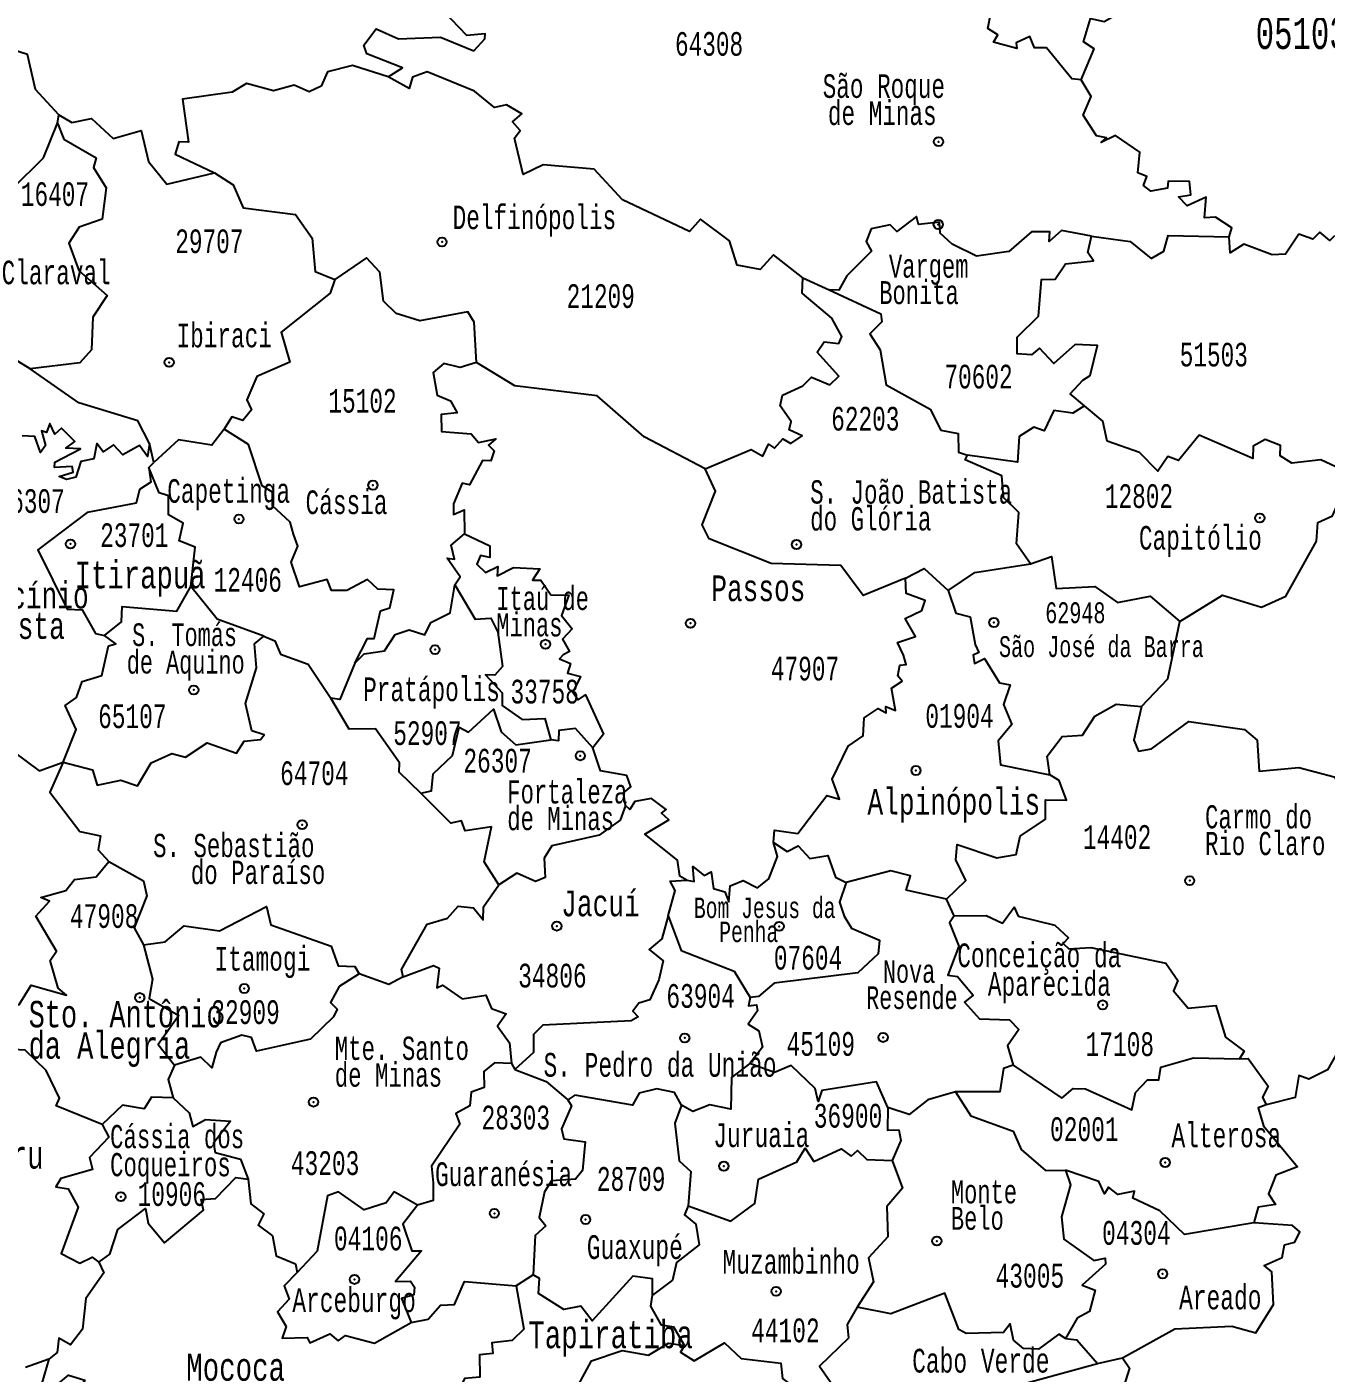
# Model space of a CAD drawing. Header units: millimetres. Extents: x 9851 to 10267, y 23387 to 23778.
# Drawn here: x 10118.13 to 10130.9, y 23510.23 to 23523.47 of the extents above; entities that cross this region are included whole.
import ezdxf
from ezdxf.enums import TextEntityAlignment as Align

# ---------------------------------------------------------------- set-up
doc = ezdxf.new("R2010")
doc.units = ezdxf.units.MM
doc.layers.add('3', color=7, linetype='Continuous')
doc.styles.add('MONOTXT', font='MONOTXT', dxfattribs={"height": 0.2})

# ---------------------------------------------------------------- blocks, each defined once
blk = doc.blocks.new('SEDE')
at = {"layer": '3', "color": 7, "linetype": 'Continuous'}
blk.add_circle((0, 0), 0.00451, dxfattribs=at)

msp = doc.modelspace()

# ---------------------------------------------------------------- linework, layer by layer
at = {"color": 7, "linetype": 'Continuous'}
for p, q in [((10118.431, 23522.522), (10118.446, 23522.605)), ((10125.761, 23521.003), (10126.017, 23520.884)), ((10119.38, 23519.186), (10119.337, 23519.372)), ((10119.33, 23519.137), (10119.38, 23519.186)), ((10127.247, 23514.728), (10127.171, 23514.893)), ((10122.896, 23513.275), (10122.927, 23513.217)), ((10123.109, 23511.196), (10122.943, 23511.089)), ((10118.348, 23510.367), (10118.118, 23510.286)), ((10128.655, 23510.325), (10128.903, 23510.381))]:
    msp.add_line(p, q, dxfattribs=at)
for points in [[(10128.496, 23522.948), (10128.625, 23523.253), (10128.519, 23523.322), (10128.589, 23523.554), (10128.722, 23523.524), (10128.895, 23523.621), (10129.12, 23523.637), (10129.294, 23523.922), (10129.622, 23524.162), (10129.527, 23524.402), (10129.442, 23524.395), (10129.464, 23524.484), (10129.337, 23524.472), (10129.288, 23524.549), (10129.263, 23524.681), (10129.33, 23524.664), (10129.355, 23524.726), (10129.187, 23524.8), (10129.483, 23524.953), (10129.581, 23525.186)], [(10121.682, 23522.979), (10121.823, 23523.068), (10121.474, 23523.204), (10121.445, 23523.289), (10121.565, 23523.451), (10121.785, 23523.354), (10122.198, 23523.37), (10122.525, 23523.234), (10122.635, 23523.354), (10122.637, 23523.403), (10122.457, 23523.384), (10122.229, 23523.62), (10122.264, 23523.792), (10122.413, 23523.887), (10122.458, 23524.082), (10122.532, 23524.113), (10122.447, 23524.297)], [(10118.446, 23522.605), (10118.215, 23522.853), (10118.138, 23523.198), (10117.866, 23523.283), (10117.66, 23523.552), (10117.443, 23523.654)], [(10128.496, 23522.948), (10128.404, 23522.961), (10128.156, 23523.264), (10128.038, 23523.263), (10127.99, 23523.376), (10127.857, 23523.314), (10127.863, 23523.259), (10127.635, 23523.321), (10127.678, 23523.391), (10127.579, 23523.455), (10127.607, 23523.606)], [(10121.682, 23522.979), (10121.334, 23523.092), (10121.086, 23523.027), (10121.024, 23522.888), (10120.905, 23522.832), (10120.758, 23522.897), (10120.557, 23522.841), (10120.291, 23522.912), (10120.15, 23522.828), (10119.662, 23522.758), (10119.72, 23522.335), (10119.626, 23522.34), (10119.588, 23522.218), (10119.975, 23522.034)], [(10125.761, 23521.003), (10125.47, 23521.229), (10125.339, 23521.085), (10125.114, 23521.128), (10125.039, 23521.367), (10124.755, 23521.58), (10124.646, 23521.458), (10123.986, 23521.77), (10123.708, 23522.07), (10123.207, 23522.112), (10123.01, 23522.019), (10122.925, 23522.375), (10122.981, 23522.451), (10122.907, 23522.536), (10122.997, 23522.615), (10122.847, 23522.705), (10122.73, 23522.678), (10122.531, 23522.838), (10122.067, 23523.028), (10121.922, 23522.975), (10121.888, 23522.864), (10121.682, 23522.979)], [(10129.951, 23521.406), (10129.976, 23521.495), (10129.816, 23521.599), (10129.707, 23521.591), (10129.725, 23521.797), (10129.537, 23521.711), (10129.453, 23521.799), (10129.575, 23521.819), (10129.561, 23521.951), (10129.351, 23521.954), (10129.345, 23521.883), (10129.18, 23521.855), (10129.108, 23521.91), (10129.142, 23521.999), (10129.052, 23522.036), (10129.074, 23522.238), (10128.835, 23522.401), (10128.694, 23522.332), (10128.746, 23522.379), (10128.648, 23522.398), (10128.516, 23522.601), (10128.594, 23522.785), (10128.496, 23522.948)], [(10118.446, 23522.605), (10118.572, 23522.53), (10118.768, 23522.568), (10118.978, 23522.374), (10119.256, 23522.451), (10119.328, 23522.148), (10119.508, 23521.924), (10119.975, 23522.034)], [(10117.989, 23521.881), (10118.294, 23522.182), (10118.431, 23522.522)], [(10118.431, 23522.522), (10118.496, 23522.366), (10118.813, 23522.184), (10118.787, 23522.088), (10118.912, 23521.886), (10118.872, 23521.58), (10118.646, 23521.501), (10118.544, 23521.343), (10118.643, 23521.076), (10118.922, 23520.828), (10118.78, 23520.616), (10118.767, 23520.295), (10118.652, 23520.167), (10118.162, 23520.108)], [(10119.975, 23522.034), (10120.158, 23521.917), (10120.257, 23521.692), (10120.771, 23521.625), (10120.936, 23521.391), (10120.964, 23521.065), (10121.16, 23520.987)], [(10128.597, 23521.412), (10128.304, 23521.469), (10128.182, 23521.359), (10128.189, 23521.454), (10128.007, 23521.454), (10127.784, 23521.261), (10127.468, 23521.215), (10127.228, 23521.333), (10127.111, 23521.443), (10127.103, 23521.55), (10126.898, 23521.527), (10126.877, 23521.606), (10126.684, 23521.458), (10126.618, 23521.524), (10126.43, 23521.484), (10126.383, 23521.359), (10126.435, 23521.265), (10126.191, 23521.022), (10126.115, 23520.88), (10126.017, 23520.884)], [(10128.529, 23519.742), (10128.388, 23519.86), (10128.512, 23519.996), (10128.584, 23520.042), (10128.658, 23520.337), (10128.438, 23520.347), (10128.228, 23520.159), (10128.087, 23520.311), (10128.008, 23520.245), (10127.867, 23520.256), (10127.867, 23520.419), (10128.076, 23520.624), (10128.106, 23520.987), (10128.242, 23520.99), (10128.341, 23521.141), (10128.618, 23521.168), (10128.563, 23521.25), (10128.597, 23521.412)], [(10128.597, 23521.412), (10128.978, 23521.361), (10129.184, 23521.193), (10129.309, 23521.263), (10129.35, 23521.418), (10129.951, 23521.406)], [(10130.988, 23521.414), (10130.941, 23521.37), (10130.844, 23521.453), (10130.772, 23521.383), (10130.636, 23521.432), (10130.505, 23521.236), (10130.375, 23521.227), (10130.094, 23521.334), (10129.962, 23521.247), (10129.951, 23521.406)], [(10122.552, 23520.17), (10122.53, 23520.565), (10122.467, 23520.668), (10121.993, 23520.58), (10121.763, 23520.651), (10121.636, 23520.772), (10121.6, 23521.059), (10121.47, 23521.2), (10121.16, 23520.987)], [(10124.801, 23519.125), (10125.252, 23519.313), (10125.367, 23519.248), (10125.422, 23519.365), (10125.481, 23519.328), (10125.563, 23519.419), (10125.643, 23519.372), (10125.752, 23519.45), (10125.625, 23519.506), (10125.645, 23519.591), (10125.538, 23519.744), (10125.559, 23519.847), (10125.761, 23519.941), (10125.845, 23520.026), (10126.025, 23519.95), (10126.114, 23520.034), (10125.9, 23520.271), (10125.969, 23520.373), (10126.112, 23520.358), (10126.143, 23520.425), (10126.045, 23520.607), (10125.754, 23520.852), (10125.761, 23521.003)], [(10121.16, 23520.987), (10121.112, 23520.85), (10120.63, 23520.467), (10120.716, 23520.172), (10120.391, 23520.031), (10120.292, 23519.803), (10120.339, 23519.705), (10120.253, 23519.599), (10120.147, 23519.634), (10120.072, 23519.515)], [(10126.017, 23520.884), (10126.527, 23520.647), (10126.538, 23520.571), (10126.418, 23520.451), (10126.519, 23520.294), (10126.58, 23519.949), (10127.013, 23519.711), (10127.117, 23519.503), (10127.286, 23519.473), (10127.29, 23519.287), (10127.379, 23519.257)], [(10118.162, 23520.108), (10117.835, 23520.307), (10117.892, 23520.372), (10117.795, 23520.524), (10117.869, 23520.581), (10117.822, 23520.617)], [(10119.337, 23519.372), (10119.221, 23519.596), (10118.642, 23519.774), (10118.162, 23520.108)], [(10122.552, 23520.17), (10122.391, 23520.12), (10122.229, 23520.159), (10122.125, 23520.072), (10122.166, 23519.85), (10122.297, 23519.794), (10122.362, 23519.674), (10122.205, 23519.659), (10122.206, 23519.49), (10122.499, 23519.468), (10122.57, 23519.384), (10122.74, 23519.418), (10122.671, 23519.357), (10122.726, 23519.302), (10122.693, 23519.204), (10122.61, 23519.207), (10122.484, 23518.967), (10122.412, 23518.983), (10122.327, 23518.779), (10122.324, 23518.674), (10122.43, 23518.721), (10122.432, 23518.484)], [(10124.801, 23519.125), (10124.2, 23519.439), (10123.739, 23519.843), (10122.929, 23519.94), (10122.552, 23520.17)], [(10128.529, 23519.742), (10128.414, 23519.671), (10128.228, 23519.697), (10128.131, 23519.499), (10128.032, 23519.533), (10127.888, 23519.441), (10127.869, 23519.19), (10127.379, 23519.257)], [(10131.074, 23518.903), (10131.105, 23519.03), (10131, 23519.142), (10130.852, 23519.211), (10130.567, 23519.18), (10130.453, 23519.253), (10130.456, 23519.355), (10130.304, 23519.413), (10130.188, 23519.346), (10130.184, 23519.224), (10129.657, 23519.456), (10129.452, 23519.206), (10129.349, 23519.244), (10129.249, 23519.101), (10129.07, 23519.286), (10128.753, 23519.396), (10128.708, 23519.594), (10128.529, 23519.742)], [(10119.337, 23519.372), (10119.316, 23519.244), (10119.238, 23519.354), (10119.075, 23519.262), (10118.983, 23519.36), (10118.882, 23519.29), (10118.819, 23519.374), (10118.791, 23519.221), (10118.663, 23519.197), (10118.613, 23519.042), (10118.52, 23519.02), (10118.45, 23519.049), (10118.587, 23519.09), (10118.575, 23519.146), (10118.402, 23519.138), (10118.405, 23519.19), (10118.657, 23519.321), (10118.515, 23519.327), (10118.603, 23519.392), (10118.472, 23519.525), (10118.405, 23519.464), (10118.358, 23519.571), (10118.323, 23519.48), (10118.276, 23519.498), (10118.313, 23519.352), (10118.264, 23519.284), (10118.208, 23519.441), (10118.084, 23519.447)], [(10120.072, 23519.515), (10119.951, 23519.357), (10119.622, 23519.409), (10119.38, 23519.186)], [(10121.355, 23517.212), (10121.481, 23517.456), (10121.547, 23517.454), (10121.607, 23517.727), (10121.698, 23517.758), (10121.739, 23517.933), (10121.583, 23517.942), (10121.479, 23518.034), (10121.276, 23517.926), (10121.125, 23517.926), (10121.083, 23518.035), (10120.811, 23517.964), (10120.73, 23518.206), (10120.794, 23518.364), (10120.753, 23518.481), (10120.72, 23518.601), (10120.545, 23518.759), (10120.547, 23518.893), (10120.443, 23518.957), (10120.309, 23519.364), (10120.072, 23519.515)], [(10127.999, 23518.188), (10127.86, 23518.387), (10127.882, 23518.695), (10127.733, 23518.842), (10127.715, 23519.056), (10127.354, 23519.214), (10127.379, 23519.257)], [(10119.33, 23519.137), (10119.349, 23518.993), (10119.238, 23518.921), (10119.207, 23518.785), (10118.725, 23518.696), (10118.239, 23518.326), (10118.527, 23517.744), (10118.676, 23517.736), (10118.807, 23517.503), (10118.894, 23517.486)], [(10119.744, 23517.966), (10119.787, 23518.352), (10119.63, 23518.416), (10119.669, 23518.589), (10119.523, 23518.67), (10119.525, 23518.859), (10119.432, 23518.889), (10119.33, 23519.137)], [(10126.768, 23518.05), (10126.352, 23517.877), (10126.134, 23518.173), (10125.447, 23518.192), (10124.839, 23518.436), (10124.771, 23518.573), (10124.902, 23518.903), (10124.801, 23519.125)], [(10129.466, 23517.622), (10129.885, 23517.882), (10130.269, 23517.765), (10130.508, 23517.872), (10130.809, 23518.412), (10130.822, 23518.596), (10130.966, 23518.663), (10131.074, 23518.903)], [(10122.339, 23517.983), (10122.39, 23518.061), (10122.263, 23518.246), (10122.334, 23518.237), (10122.302, 23518.372), (10122.432, 23518.484)], [(10122.432, 23518.484), (10122.682, 23518.366), (10122.682, 23518.253), (10122.591, 23518.27), (10122.554, 23518.186), (10122.64, 23518.104), (10122.761, 23518.163), (10122.755, 23518.07), (10122.915, 23518.154), (10123.174, 23518.141), (10123.102, 23518.029), (10123.185, 23518.03), (10123.282, 23517.886), (10123.458, 23517.881), (10123.387, 23517.682), (10123.492, 23517.549), (10123.397, 23517.449), (10123.465, 23517.328), (10123.404, 23517.294), (10123.367, 23517.254), (10123.475, 23517.211), (10123.446, 23517.115), (10123.575, 23517.083), (10123.499, 23516.927), (10123.552, 23516.853), (10123.622, 23516.902), (10123.8, 23516.516), (10123.694, 23516.38)], [(10127.999, 23518.188), (10128.203, 23518.263), (10128.251, 23517.946), (10128.631, 23517.968), (10128.853, 23517.81), (10129.173, 23517.872), (10129.466, 23517.622)], [(10126.768, 23518.05), (10126.953, 23518.144), (10127.188, 23517.926)], [(10127.188, 23517.926), (10127.451, 23518.106), (10127.999, 23518.188)], [(10118.894, 23517.486), (10119.061, 23517.62), (10119.069, 23517.769), (10119.604, 23517.725), (10119.744, 23517.966)], [(10120.46, 23517.478), (10120.002, 23517.647), (10119.744, 23517.966)], [(10121.355, 23517.212), (10121.448, 23517.304), (10121.647, 23517.333), (10121.752, 23517.495), (10121.889, 23517.541), (10122.043, 23517.492), (10122.101, 23517.613), (10122.293, 23517.709), (10122.339, 23517.983)], [(10122.339, 23517.983), (10122.539, 23517.647), (10122.692, 23517.655), (10122.761, 23517.518), (10122.806, 23517.181), (10122.733, 23517.094), (10122.641, 23517.098), (10122.803, 23516.92), (10122.803, 23516.796), (10122.999, 23516.658), (10123.222, 23516.667), (10123.283, 23516.458)], [(10125.47, 23515.45), (10125.482, 23515.569), (10125.71, 23515.538), (10125.878, 23515.758), (10125.997, 23515.91), (10126.12, 23515.875), (10126.049, 23516.073), (10126.204, 23516.398), (10126.353, 23516.498), (10126.362, 23516.674), (10126.499, 23516.766), (10126.58, 23516.723), (10126.576, 23516.785), (10126.67, 23516.746), (10126.633, 23516.967), (10126.737, 23517.036), (10126.694, 23517.087), (10126.714, 23517.192), (10126.775, 23517.198), (10126.749, 23517.292), (10126.692, 23517.416), (10126.868, 23517.474), (10126.767, 23517.653), (10126.928, 23517.73), (10126.963, 23517.828), (10126.776, 23517.899), (10126.768, 23518.05)], [(10127.188, 23517.926), (10127.265, 23517.705), (10127.405, 23517.668), (10127.454, 23517.396), (10127.491, 23517.319), (10127.434, 23517.293), (10127.447, 23517.211), (10127.546, 23517.26), (10127.692, 23517.018), (10127.797, 23517.001), (10127.733, 23516.805), (10127.815, 23516.609), (10127.679, 23516.45), (10127.704, 23516.214), (10128.189, 23516.115)], [(10129.088, 23516.787), (10129.347, 23517.06), (10129.466, 23517.622)], [(10118.487, 23516.24), (10118.615, 23516.56), (10118.509, 23516.796), (10118.618, 23516.874), (10118.675, 23517.033), (10118.868, 23517.091), (10118.933, 23517.384), (10119.005, 23517.404), (10118.894, 23517.486)], [(10118.487, 23516.24), (10118.775, 23516.164), (10118.823, 23516.012), (10119.056, 23516.062), (10119.219, 23516.006), (10119.354, 23516.231), (10119.555, 23516.323), (10119.69, 23516.287), (10119.904, 23516.428), (10120.191, 23516.328), (10120.266, 23516.446), (10120.428, 23516.463), (10120.464, 23516.507), (10120.343, 23516.548), (10120.282, 23516.817), (10120.39, 23517.167), (10120.37, 23517.403), (10120.46, 23517.478)], [(10120.46, 23517.478), (10120.57, 23517.432), (10120.626, 23517.301), (10120.898, 23517.202), (10121.12, 23516.867)], [(10121.355, 23517.212), (10121.208, 23516.855), (10121.12, 23516.867)], [(10122.004, 23515.934), (10121.792, 23516.141), (10121.796, 23516.234), (10121.558, 23516.567), (10121.3, 23516.565), (10121.12, 23516.867)], [(10128.189, 23516.115), (10128.162, 23516.299), (10128.31, 23516.491), (10128.508, 23516.506), (10128.63, 23516.693), (10128.839, 23516.811), (10129.088, 23516.787)], [(10129.088, 23516.787), (10129.013, 23516.454), (10129.061, 23516.347), (10129.188, 23516.37), (10129.555, 23516.639), (10130.102, 23516.56), (10130.225, 23516.457), (10130.245, 23516.152), (10130.635, 23516.186), (10130.982, 23516.096), (10131.104, 23515.952), (10131.346, 23515.887)], [(10116.637, 23516.705), (10116.791, 23516.688), (10116.862, 23516.588), (10117.056, 23516.585), (10117.06, 23516.529), (10117.308, 23516.526), (10117.276, 23516.315), (10117.385, 23516.212), (10117.483, 23516.207), (10117.515, 23516.312), (10117.697, 23516.366), (10117.697, 23516.427), (10117.751, 23516.378), (10117.864, 23516.44), (10118.251, 23516.154), (10118.487, 23516.24)], [(10122.004, 23515.934), (10122.11, 23515.958), (10122.125, 23516.123), (10122.317, 23516.305), (10122.381, 23516.583), (10122.473, 23516.534), (10122.719, 23516.76), (10122.795, 23516.536), (10122.938, 23516.408), (10123.283, 23516.458)], [(10123.694, 23516.38), (10123.525, 23516.57), (10123.362, 23516.55), (10123.357, 23516.45), (10123.283, 23516.458)], [(10124.017, 23515.812), (10123.998, 23515.936), (10124.069, 23515.997), (10124.029, 23516.109), (10123.772, 23516.154), (10123.694, 23516.38)], [(10118.487, 23516.24), (10118.356, 23515.944), (10118.652, 23515.556), (10118.856, 23515.515), (10118.831, 23515.376), (10118.937, 23515.261)], [(10127.171, 23514.893), (10127.363, 23515.075), (10127.264, 23515.28), (10127.278, 23515.43), (10127.667, 23515.298), (10127.856, 23515.33), (10127.896, 23515.51), (10128.145, 23515.679), (10128.145, 23515.869), (10128.352, 23515.867), (10128.28, 23516.059), (10128.189, 23516.115)], [(10122.772, 23515.032), (10122.626, 23515.26), (10122.698, 23515.604), (10122.44, 23515.564), (10122.403, 23515.662), (10122.3, 23515.638), (10122.004, 23515.934)], [(10124.619, 23515.08), (10124.551, 23515.119), (10124.529, 23515.276), (10124.208, 23515.53), (10124.441, 23515.671), (10124.369, 23515.738), (10124.415, 23515.772), (10124.273, 23515.883), (10124.107, 23515.851), (10124.059, 23515.775), (10124.017, 23515.812)], [(10124.017, 23515.812), (10123.963, 23515.67), (10123.757, 23515.521), (10123.293, 23515.416), (10123.218, 23515.296), (10123.228, 23515.105), (10123.132, 23515.065), (10122.949, 23515.146), (10122.772, 23515.032)], [(10124.619, 23515.08), (10124.69, 23515.066), (10124.677, 23515.214), (10124.791, 23515.126), (10124.859, 23515.16), (10124.88, 23514.996), (10124.993, 23514.965), (10125.033, 23514.867), (10125.046, 23515.024), (10125.172, 23515.076), (10125.313, 23515.004), (10125.424, 23515.091), (10125.51, 23515.313), (10125.47, 23515.45)], [(10125.47, 23515.45), (10125.607, 23515.36), (10125.713, 23515.417), (10125.828, 23515.293), (10126.005, 23515.322), (10126.08, 23515.109), (10126.187, 23515.055)], [(10117.673, 23513.781), (10118.054, 23513.855), (10118.174, 23514.045), (10118.522, 23513.948), (10118.439, 23514.015), (10118.36, 23514.289), (10118.421, 23514.381), (10118.218, 23514.725), (10118.352, 23514.872), (10118.268, 23514.909), (10118.513, 23514.978), (10118.6, 23515.085), (10118.814, 23515.112), (10118.937, 23515.261)], [(10118.937, 23515.261), (10119.278, 23515.072), (10119.311, 23514.926), (10119.186, 23514.609), (10119.277, 23514.442)], [(10124.435, 23514.728), (10124.503, 23514.976), (10124.457, 23515.069), (10124.619, 23515.08)], [(10126.187, 23515.055), (10126.119, 23514.861), (10126.166, 23514.723), (10126.238, 23514.605), (10126.512, 23514.487), (10126.499, 23514.355), (10126.3, 23514.167), (10125.478, 23514.065), (10125.323, 23513.934), (10125.241, 23513.925)], [(10127.171, 23514.893), (10126.776, 23514.979), (10126.817, 23515.122), (10126.624, 23515.172), (10126.187, 23515.055)], [(10121.832, 23514.127), (10121.814, 23514.201), (10122.065, 23514.646), (10122.266, 23514.706), (10122.37, 23514.823), (10122.523, 23514.807), (10122.617, 23514.688), (10122.62, 23514.817), (10122.772, 23515.032)], [(10119.277, 23514.442), (10119.49, 23514.471), (10119.677, 23514.629), (10120.024, 23514.581), (10120.488, 23514.819), (10120.529, 23514.64), (10121.124, 23514.43), (10121.19, 23514.236), (10121.357, 23514.23), (10121.397, 23514.158)], [(10127.247, 23514.728), (10127.563, 23514.731), (10127.722, 23514.656), (10127.838, 23514.813), (10127.877, 23514.723), (10128.237, 23514.637), (10128.37, 23514.512), (10128.319, 23514.455), (10128.375, 23514.403), (10128.592, 23514.416), (10129.327, 23514.262), (10129.447, 23514.093), (10129.405, 23513.989), (10129.548, 23513.819), (10129.819, 23513.845), (10129.914, 23513.536), (10130.097, 23513.396), (10130.051, 23513.32)], [(10124.435, 23514.728), (10124.374, 23514.502), (10124.249, 23514.397), (10124.388, 23514.284), (10124.345, 23514.1), (10124.257, 23513.902), (10124.149, 23513.87), (10124.089, 23513.789), (10124.14, 23513.733), (10124.071, 23513.696), (10123.202, 23513.652), (10123.113, 23513.56), (10123.112, 23513.385), (10122.927, 23513.217)], [(10124.435, 23514.728), (10124.565, 23514.386), (10125.086, 23514.183), (10125.241, 23513.925)], [(10127.247, 23514.728), (10127.202, 23514.66), (10127.294, 23514.431), (10127.184, 23514.145), (10127.279, 23514.13), (10127.434, 23513.948), (10127.35, 23513.879), (10127.497, 23513.716), (10127.793, 23513.704), (10127.882, 23513.611), (10127.771, 23513.449), (10127.828, 23513.26)], [(10119.277, 23514.442), (10119.365, 23514.104), (10119.333, 23513.915), (10119.625, 23513.748), (10119.421, 23513.462), (10119.583, 23513.26)], [(10121.397, 23514.158), (10121.201, 23514.034), (10121.117, 23513.876), (10121.182, 23513.81), (10121.146, 23513.733), (10120.92, 23513.515), (10120.388, 23513.396), (10120.34, 23513.53), (10120.243, 23513.554), (10120.035, 23513.479), (10119.991, 23513.388), (10119.95, 23513.234), (10119.843, 23513.337), (10119.583, 23513.26)], [(10121.832, 23514.127), (10121.691, 23514.051), (10121.397, 23514.158)], [(10121.832, 23514.127), (10122.13, 23514.238), (10122.185, 23514.214), (10122.16, 23514.021), (10122.217, 23514.047), (10122.41, 23513.91), (10122.643, 23513.948), (10122.699, 23513.816), (10122.842, 23513.763), (10122.758, 23513.644), (10122.875, 23513.479), (10122.896, 23513.275)], [(10125.241, 23513.925), (10125.226, 23513.844), (10125.303, 23513.852), (10125.315, 23513.792), (10125.221, 23513.664), (10125.327, 23513.597), (10125.363, 23513.435), (10125.24, 23513.275)], [(10118.872, 23512.677), (10118.42, 23512.858), (10118.451, 23512.934), (10118.32, 23513.208), (10118.113, 23513.408), (10117.937, 23513.416), (10117.847, 23513.683), (10117.673, 23513.781)], [(10127.828, 23513.26), (10128.307, 23512.936), (10128.418, 23513.029), (10128.539, 23513.025), (10128.994, 23512.82), (10129.029, 23512.991), (10129.148, 23513.114), (10129.261, 23513.116), (10129.279, 23513.239), (10129.599, 23513.332), (10130.051, 23513.32)], [(10130.051, 23513.32), (10130.138, 23513.325), (10130.335, 23513.053), (10130.279, 23512.946), (10130.316, 23512.869)], [(10131.015, 23513.386), (10130.918, 23513.213), (10130.733, 23513.123), (10130.635, 23513.159), (10130.599, 23512.941), (10130.316, 23512.869)], [(10119.583, 23513.26), (10119.52, 23513.118), (10119.569, 23512.939)], [(10122.896, 23513.275), (10122.728, 23513.283), (10122.625, 23513.197), (10122.627, 23513.04), (10122.5, 23512.994), (10122.487, 23512.858), (10122.347, 23512.785), (10122.388, 23512.68), (10122.108, 23512.266), (10122.127, 23512.101), (10122.127, 23511.928), (10121.97, 23511.884)], [(10122.927, 23513.217), (10123.237, 23513.1), (10123.45, 23512.918)], [(10125.24, 23513.275), (10125.058, 23513.139), (10125.052, 23512.827), (10124.846, 23512.87), (10124.677, 23512.803), (10124.567, 23512.866)], [(10126.596, 23512.842), (10126.483, 23513.097), (10125.945, 23513.01), (10125.91, 23512.901), (10125.88, 23513.03), (10125.644, 23513.256), (10125.482, 23513.186), (10125.24, 23513.275)], [(10127.828, 23513.26), (10127.733, 23513.226), (10127.695, 23512.998), (10127.26, 23512.998)], [(10119.569, 23512.939), (10119.356, 23512.943), (10119.283, 23512.829), (10119.072, 23512.865), (10118.872, 23512.677)], [(10119.569, 23512.939), (10119.728, 23512.792), (10119.763, 23512.655), (10119.887, 23512.724), (10120.132, 23512.708), (10119.967, 23512.491), (10119.982, 23512.399), (10120.233, 23512.335), (10120.307, 23512.137)], [(10124.567, 23512.866), (10124.499, 23512.992), (10124.325, 23513.028), (10124.152, 23512.985), (10124.085, 23512.866), (10123.519, 23512.963), (10123.45, 23512.918)], [(10127.26, 23512.998), (10126.989, 23512.917), (10126.805, 23512.775), (10126.596, 23512.842)], [(10127.26, 23512.998), (10127.41, 23512.761), (10127.826, 23512.61), (10127.907, 23512.429), (10128.146, 23512.222), (10128.342, 23512.226)], [(10123.45, 23512.918), (10123.487, 23512.859), (10123.388, 23512.634), (10123.41, 23512.534), (10123.619, 23512.504), (10123.594, 23512.222), (10123.525, 23512.137), (10123.289, 23512.122), (10123.22, 23512.015), (10123.167, 23511.762), (10123.232, 23511.679), (10123.127, 23511.585), (10123.109, 23511.196)], [(10124.567, 23512.866), (10124.5, 23512.69), (10124.543, 23512.318), (10124.658, 23512.213), (10124.634, 23511.875)], [(10126.596, 23512.842), (10126.593, 23512.621), (10126.705, 23512.624), (10126.724, 23512.519), (10126.639, 23512.321)], [(10130.316, 23512.869), (10130.236, 23512.84), (10130.288, 23512.662), (10130.624, 23512.258), (10130.409, 23512.179), (10130.339, 23511.995), (10130.406, 23511.889), (10130.236, 23511.864), (10130.192, 23511.708)], [(10118.872, 23512.677), (10118.938, 23512.552), (10118.747, 23512.352), (10118.778, 23512.232), (10118.465, 23512.144), (10118.415, 23512.062), (10118.536, 23512.042), (10118.637, 23511.862), (10118.468, 23511.406), (10118.652, 23511.312), (10118.772, 23511.371), (10118.839, 23511.321)], [(10124.634, 23511.875), (10125.053, 23511.725), (10125.288, 23511.9), (10125.323, 23512.137), (10125.7, 23512.31), (10125.782, 23512.442), (10125.867, 23512.313), (10126.137, 23512.438), (10126.236, 23512.365), (10126.297, 23512.421), (10126.388, 23512.331), (10126.639, 23512.321)], [(10126.639, 23512.321), (10126.739, 23512.048), (10126.587, 23511.869), (10126.594, 23511.57), (10126.405, 23511.366), (10126.453, 23511.13), (10126.293, 23510.88)], [(10118.839, 23511.321), (10118.948, 23511.4), (10119.026, 23511.642), (10119.297, 23511.851), (10119.324, 23511.704), (10119.483, 23511.512), (10119.867, 23511.833), (10119.844, 23511.938), (10119.984, 23511.948), (10120.185, 23512.155), (10120.307, 23512.137)], [(10120.307, 23512.137), (10120.333, 23511.897), (10120.46, 23511.797), (10120.404, 23511.687), (10120.547, 23511.581), (10120.582, 23511.383), (10120.773, 23511.305), (10120.788, 23511.22)], [(10128.342, 23512.226), (10128.392, 23512.083), (10128.302, 23511.769), (10128.324, 23511.548), (10128.62, 23511.337), (10128.732, 23511.362), (10128.735, 23511.303), (10128.505, 23511.097), (10128.634, 23511.047), (10128.579, 23510.837), (10128.458, 23510.77), (10128.343, 23510.571)], [(10130.192, 23511.708), (10129.512, 23511.595), (10129.269, 23511.827), (10129.005, 23511.952), (10129.02, 23512.021), (10128.857, 23511.988), (10128.765, 23512.06), (10128.727, 23511.995), (10128.669, 23512.115), (10128.342, 23512.226)], [(10121.97, 23511.884), (10121.743, 23512.014), (10121.662, 23511.907), (10121.448, 23511.837), (10121.196, 23512.015), (10121.086, 23511.975), (10120.984, 23511.431), (10120.788, 23511.22)], [(10121.97, 23511.884), (10121.827, 23511.695), (10121.917, 23511.433), (10122.012, 23511.432), (10121.755, 23511.133), (10121.904, 23511.134), (10121.943, 23511.076), (10121.937, 23510.999), (10121.814, 23510.965), (10121.908, 23510.73)], [(10124.634, 23511.875), (10124.595, 23511.789), (10124.707, 23511.696), (10124.74, 23511.491), (10124.517, 23511.317), (10124.478, 23511.145), (10124.283, 23510.998)], [(10128.903, 23510.381), (10129.416, 23510.667), (10129.976, 23510.693), (10130.212, 23510.626), (10130.388, 23510.906), (10130.372, 23511.226), (10130.296, 23511.288), (10130.471, 23511.367), (10130.495, 23511.492), (10130.597, 23511.517), (10130.645, 23511.62), (10130.573, 23511.684), (10130.192, 23511.708)], [(10118.839, 23511.321), (10118.887, 23511.218), (10118.71, 23510.965), (10118.679, 23510.664), (10118.561, 23510.51), (10118.444, 23510.576), (10118.428, 23510.432), (10118.348, 23510.367)], [(10120.788, 23511.22), (10120.661, 23511.089), (10120.711, 23510.958), (10120.594, 23510.834), (10120.679, 23510.69), (10120.642, 23510.574), (10120.888, 23510.581), (10120.912, 23510.53), (10121.109, 23510.616), (10121.19, 23510.549), (10121.265, 23510.601), (10121.549, 23510.526), (10121.908, 23510.73)], [(10121.908, 23510.73), (10122.075, 23510.76), (10122.198, 23510.9), (10122.335, 23510.906), (10122.435, 23511.132), (10122.943, 23511.089)], [(10122.943, 23511.089), (10123.018, 23510.662), (10122.902, 23510.552), (10122.702, 23510.53), (10122.712, 23510.425), (10122.582, 23510.409), (10122.585, 23510.192), (10122.435, 23510.179), (10122.397, 23510.102), (10122.453, 23509.842)], [(10124.283, 23510.998), (10124.281, 23511.159), (10124.089, 23511.184), (10123.688, 23510.746), (10123.577, 23510.89), (10123.409, 23510.855), (10123.162, 23511.014), (10123.172, 23511.16), (10123.109, 23511.196)], [(10124.597, 23510.502), (10124.491, 23510.682), (10124.37, 23510.703), (10124.266, 23510.889), (10124.283, 23510.998)], [(10128.343, 23510.571), (10128.276, 23510.613), (10128.078, 23510.467), (10127.929, 23510.474), (10127.832, 23510.555), (10127.799, 23510.715), (10127.733, 23510.629), (10127.366, 23510.619), (10127.292, 23510.661), (10127.157, 23511.017), (10126.626, 23510.814), (10126.293, 23510.88)], [(10126.293, 23510.88), (10126.194, 23510.708), (10126.209, 23510.575), (10125.922, 23510.298), (10126.082, 23510.072), (10126.058, 23509.917), (10125.793, 23509.673), (10125.668, 23509.906)], [(10128.343, 23510.571), (10128.453, 23510.558), (10128.655, 23510.325)], [(10123.125, 23509.325), (10123.744, 23509.746), (10123.769, 23509.833), (10123.531, 23510.073), (10123.683, 23510.353), (10123.985, 23510.454), (10124.242, 23510.407), (10124.44, 23510.524), (10124.597, 23510.502)], [(10124.597, 23510.502), (10124.557, 23510.438), (10124.692, 23510.351), (10124.991, 23510.528), (10125.154, 23510.374), (10125.545, 23510.327), (10125.561, 23510.177), (10125.664, 23510.098), (10125.668, 23509.906)], [(10118.348, 23510.367), (10118.277, 23510.131), (10118.405, 23510.098), (10118.542, 23510.211), (10118.702, 23510.162), (10118.629, 23510.039), (10118.676, 23509.926), (10118.777, 23509.891), (10119.083, 23509.965), (10119.292, 23509.803), (10119.462, 23509.859), (10119.532, 23509.704), (10119.455, 23509.556), (10119.715, 23509.537), (10119.729, 23509.418), (10119.924, 23509.326), (10119.877, 23509.164), (10119.782, 23509.114)], [(10127.53, 23509.056), (10127.389, 23509.103), (10127.401, 23509.232), (10127.261, 23509.206), (10127.213, 23509.398), (10127.192, 23509.551), (10127.541, 23509.741), (10127.759, 23510.078), (10128.655, 23510.325)], [(10128.903, 23510.381), (10128.972, 23510.28), (10128.871, 23509.958), (10128.994, 23510.05), (10129.277, 23509.987), (10129.336, 23509.751)]]:
    msp.add_lwpolyline(points, dxfattribs=at)
for p in [(10127.094, 23522.341), (10127.091, 23521.527), (10122.213, 23521.355), (10119.53, 23520.171), (10121.533, 23518.963), (10120.216, 23518.63), (10130.252, 23518.641), (10118.56, 23518.385), (10125.697, 23518.38), (10124.655, 23517.605), (10127.638, 23517.613), (10122.144, 23517.346), (10123.23, 23517.399), (10119.772, 23516.949), (10123.572, 23516.302), (10126.872, 23516.157), (10120.838, 23515.624), (10129.563, 23515.074), (10123.341, 23514.627), (10125.527, 23514.624), (10120.269, 23514.013), (10119.241, 23513.924), (10128.708, 23513.852), (10124.599, 23513.527), (10126.549, 23513.532), (10120.949, 23512.896), (10124.983, 23512.266), (10129.322, 23512.302), (10119.055, 23511.966), (10122.727, 23511.802), (10123.624, 23511.741), (10127.077, 23511.53), (10129.297, 23511.207), (10121.352, 23511.152), (10125.497, 23511.035)]:
    msp.add_point(p, dxfattribs=at)

# ---------------------------------------------------------------- block references
for p, xscale, yscale, zscale, rotation in [((10127.094, 23522.341), 10, 10, 10, 0.7606828594387764), ((10127.091, 23521.527), 9.999985452765765, 9.999985452765765, 10, 0.7558807907739704), ((10122.213, 23521.355), 10.0000132707793, 10.0000132707793, 10, 0.6128613098044594), ((10119.53, 23520.171), 10, 10, 10, 0.5256125776410285), ((10121.533, 23518.963), 10.00000000000001, 10.00000000000001, 10.00000000000001, 0.5763082749410017), ((10120.216, 23518.63), 10.00001633170474, 10.00001633170474, 10, 0.5346835415626937), ((10130.252, 23518.641), 9.999980388539983, 9.999980388539983, 10, 0.8308606397187555), ((10118.56, 23518.385), 9.99998306653334, 9.99998306653334, 10, 0.4831898892958194), ((10125.697, 23518.38), 10, 10, 10, 0.6955775522055514), ((10124.655, 23517.605), 10.00001062911487, 10.00001062911487, 10, 0.6595551275365137), ((10127.638, 23517.613), 10.00001429112402, 10.00001429112402, 10, 0.7481406185634043), ((10123.23, 23517.399), 10.00001876281526, 10.00001876281526, 10, 0.615795988301515), ((10122.144, 23517.346), 10, 10, 10, 0.5829780518754665), ((10119.772, 23516.949), 10.00002135145997, 10.00002135145997, 10, 0.5085353828744562), ((10123.572, 23516.302), 9.999976712315307, 9.999976712315307, 10, 0.6181999651476153), ((10126.872, 23516.157), 9.999989452080927, 9.999989452080927, 10, 0.7161232626487651), ((10120.838, 23515.624), 10, 10, 10, 0.530681648992107), ((10129.563, 23515.074), 10.0000180152567, 10.0000180152567, 10, 0.7894987208896128), ((10123.341, 23514.627), 9.99998815049034, 9.99998815049034, 10, 0.5992550313624527), ((10125.527, 23514.624), 10.0000224742611, 10.0000224742611, 10, 0.6654244292446442), ((10120.269, 23514.013), 10, 10, 10, 0.5007983581134527), ((10119.241, 23513.924), 10, 10, 10, 0.4685139137393514), ((10128.708, 23513.852), 9.999986067186102, 9.999986067186102, 10, 0.7561475726456907), ((10124.599, 23513.527), 10, 10, 10, 0.6296719019952278), ((10126.549, 23513.532), 9.99997777852577, 9.99997777852577, 10, 0.6889079109506917), ((10120.949, 23512.896), 9.999981844522777, 9.999981844522777, 10, 0.5130732606923952), ((10124.983, 23512.266), 10, 10, 10, 0.6320729986975225), ((10129.322, 23512.302), 10, 10, 10, 0.7646845751650349), ((10119.055, 23511.966), 9.999977866238215, 9.999977866238215, 10, 0.4466366093681954), ((10122.727, 23511.802), 10.00001066380943, 10.00001066380943, 10, 0.5592309711457192), ((10123.624, 23511.741), 10.00001158679285, 10.00001158679285, 10, 0.5864463296484188), ((10127.077, 23511.53), 9.999982264544883, 9.999982264544883, 10, 0.6910421981923263), ((10129.297, 23511.207), 9.999987296677178, 9.999987296677178, 10, 0.756681136290753), ((10121.352, 23511.152), 9.99997934650764, 9.99997934650764, 10, 0.5114724932637319), ((10125.497, 23511.035), 10.00001656079706, 10.00001656079706, 10, 0.6390094877807231)]:
    msp.add_blockref('SEDE', p, dxfattribs=dict(at, xscale=xscale, yscale=yscale, zscale=zscale, rotation=rotation))

# ---------------------------------------------------------------- texts
at = {"color": 7, "linetype": 'Continuous', "style": 'MONOTXT'}
for s, height, rotation, width, p in [('05103', 0.3134, 0, 0.666661, (10130.664, 23523.41)), ('16407', 0.2322, 360, 0.666663, (10118.407, 23521.826)), ('29707', 0.2322, 360, 0.666663, (10119.925, 23521.362)), ('21209', 0.2323, 0, 0.666667, (10123.773, 23520.823)), ('51503', 0.2324, 0, 0.666663, (10129.8, 23520.247)), ('70602', 0.2324, 0, 0.666675, (10127.487, 23520.031)), ('15102', 0.2325, 0, 0.666663, (10121.431, 23519.793)), ('62203', 0.2325, 0, 0.666671, (10126.374, 23519.617)), ('12802', 0.2326, 360, 0.666667, (10129.064, 23518.856)), ('12406', 0.2327, 0, 0.666663, (10120.303, 23518.032)), ('65107', 0.233, 360, 0.666671, (10119.168, 23516.691)), ('01904', 0.2329, 0, 0.666663, (10127.3, 23516.694)), ('52907', 0.233, 0, 0.666659, (10122.069, 23516.525)), ('14402', 0.2331, 360, 0.666659, (10128.849, 23515.503)), ('Bom Jesus da', 0.20113, 359.9936, 0.666676, (10125.385, 23514.815)), ('Penha', 0.2011, 359.9936, 0.666676, (10125.228, 23514.579)), ('07604', 0.2333, 360, 0.666663, (10125.811, 23514.316)), ('34806', 0.2333, 0, 0.666659, (10123.298, 23514.14)), ('63904', 0.2334, 0, 0.666663, (10124.755, 23513.94)), ('32909', 0.2334, 0, 0.666663, (10120.281, 23513.781)), ('45109', 0.2334, 0, 0.666671, (10125.936, 23513.468)), ('17108', 0.2334, 0, 0.666659, (10128.876, 23513.466)), ('28303', 0.2336, 0, 0.666671, (10122.938, 23512.744)), ('10906', 0.2334, 360, 0.666667, (10119.556, 23511.992)), ('04106', 0.2338, 0, 0.666667, (10121.487, 23511.555))]:
    msp.add_text(s, height=height, rotation=rotation, dxfattribs=dict(at, width=width)).set_placement(p, align=Align.MIDDLE)
for s, height, width, p in [('64308', 0.232, 0.666663, (10124.838, 23523.303)), ('36307', 0.2324, 0.666667, (10118.168, 23518.807)), ('23701', 0.2324, 0.666667, (10119.187, 23518.472)), ('47907', 0.2329, 0.666667, (10125.781, 23517.159)), ('33758', 0.2329, 0.666663, (10123.222, 23516.933)), ('26307', 0.233, 0.666667, (10122.759, 23516.254)), ('64704', 0.233, 0.666663, (10120.957, 23516.131)), ('47908', 0.233, 0.666675, (10118.891, 23514.726)), ('36900', 0.2336, 0.666663, (10126.204, 23512.762)), ('02001', 0.2336, 0.666667, (10128.527, 23512.63)), ('43203', 0.2336, 0.666667, (10121.063, 23512.296)), ('28709', 0.2337, 0.666663, (10124.072, 23512.14)), ('04304', 0.2337, 0.666667, (10129.039, 23511.61)), ('43005', 0.2338, 0.666667, (10127.992, 23511.189)), ('44102', 0.2339, 0.666663, (10125.588, 23510.651))]:
    msp.add_text(s, height=height, dxfattribs=dict(at, width=width)).set_placement(p, align=Align.MIDDLE)
for s, height, rotation, width, p in [('S%%227o Roque ', 0.23154, 359.9971, 0.666671, (10127.291, 23522.772)), ('de Minas', 0.2315, 359.9971, 0.666671, (10127.075, 23522.506)), ('62948', 0.2052, 360, 0.666667, (10128.735, 23517.606)), ('Concei%%231%%227o da ', 0.23288, 359.9977, 0.666679, (10129.025, 23514.223)), ('Aparecida', 0.2329, 359.9977, 0.666679, (10128.788, 23513.942))]:
    msp.add_text(s, height=height, rotation=rotation, dxfattribs=dict(at, width=width)).set_placement(p, align=Align.RIGHT)
for s, height, rotation, width, p in [('Delfin%%243polis', 0.23222, 360, 0.666667, (10122.317, 23521.481)), ('Ibiraci', 0.2324, 360, 0.666675, (10119.602, 23520.319)), ('S. Jo%%227o Batista ', 0.22947, 359.9959, 0.666663, (10125.832, 23518.782)), ('C%%225ssia', 0.2326, 0, 0.666663, (10120.871, 23518.679)), ('do Gl%%243ria', 0.22947, 359.9959, 0.666663, (10125.832, 23518.518)), ('Ita%%250 de ', 0.22552, 359.9986, 0.666671, (10122.746, 23517.736)), ('Minas', 0.2255, 359.9986, 0.666671, (10122.746, 23517.476)), ('Fortaleza ', 0.2274, 359.9963, 0.666663, (10122.854, 23515.833)), ('Carmo do ', 0.2278, 359.9956, 0.666671, (10129.714, 23515.588)), ('de Minas', 0.2274, 359.9963, 0.666663, (10122.854, 23515.571)), ('Rio Claro', 0.2278, 359.9956, 0.666671, (10129.714, 23515.325)), ('Jacu%%237', 0.2529, 360, 0.705874, (10123.384, 23514.724)), ('Sto. Ant%%244nio ', 0.26002, 359.9972, 0.70588, (10118.149, 23513.631)), ('da Alegria', 0.26, 359.9972, 0.70588, (10118.149, 23513.323)), ('Mte. Santo ', 0.22872, 359.9959, 0.666659, (10121.158, 23513.311)), ('de Minas', 0.2287, 359.9959, 0.666659, (10121.158, 23513.048)), ('C%%225ssia dos ', 0.22849, 359.9971, 0.666659, (10118.949, 23512.443)), ('Juruaia', 0.2336, 0, 0.666671, (10124.88, 23512.454)), ('Coqueiros', 0.2285, 359.9971, 0.666659, (10118.949, 23512.167)), ('Monte ', 0.2256, 359.9993, 0.666658, (10127.215, 23511.9)), ('Belo', 0.2256, 359.9993, 0.666658, (10127.215, 23511.64)), ('Cabo Verde', 0.2339, 360, 0.666667, (10126.835, 23510.236))]:
    msp.add_text(s, height=height, rotation=rotation, dxfattribs=dict(at, width=width)).set_placement(p)
for s, height, width, p in [('Claraval', 0.2323, 0.666675, (10117.883, 23520.939)), ('Passos', 0.2523, 0.705885, (10124.86, 23517.823)), ('Alpin%%243polis', 0.25268, 0.705879, (10126.395, 23515.724)), ('Alterosa', 0.2336, 0.666663, (10129.384, 23512.452)), ('Tapiratiba', 0.2648, 0.70588, (10123.061, 23510.476))]:
    msp.add_text(s, height=height, dxfattribs=dict(at, width=width)).set_placement(p)
for s, height, rotation, width, p in [('Vargem ', 0.226, 359.9971, 0.666663, (10127.519, 23521.23)), ('Bonita', 0.226, 359.9971, 0.666663, (10127.293, 23520.97)), ('S. Sebasti%%227o ', 0.22914, 359.9959, 0.666671, (10121.091, 23515.534)), ('do Para%%237so', 0.22914, 359.9959, 0.666671, (10121.065, 23515.27))]:
    msp.add_text(s, height=height, rotation=rotation, dxfattribs=dict(at, width=width)).set_placement(p, align=Align.TOP_RIGHT)
for s, height, width, p in [('Capetinga', 0.2326, 0.666683, (10120.115, 23518.79)), ('Guaran%%233sia', 0.23367, 0.666667, (10122.818, 23512.07)), ('Muzambinho', 0.2338, 0.666667, (10125.645, 23511.209))]:
    msp.add_text(s, height=height, dxfattribs=dict(at, width=width)).set_placement(p, align=Align.CENTER)
at = {"color": 7, "linetype": 'Continuous', "style": 'MONOTXT', "width": 0.666671}
msp.add_text('Capit%%243lio', height=0.23266, dxfattribs=at).set_placement((10130.272, 23518.562), align=Align.TOP_RIGHT)
at = {"color": 7, "linetype": 'Continuous', "style": 'MONOTXT'}
for s, height, width, p in [('Itirapu%%227', 0.26344, 0.705877, (10118.601, 23518.212)), ('Guaxup%%233', 0.23374, 0.666663, (10123.636, 23511.587))]:
    msp.add_text(s, height=height, dxfattribs=dict(at, width=width)).set_placement(p, align=Align.TOP_LEFT)
for s, height, rotation, width, p in [('Patroc%%237nio ', 0.25324, 0.0003, 0.705874, (10118.043, 23518.004)), ('Paulista', 0.2532, 0.0003, 0.705874, (10117.886, 23517.705)), ('Arceburgo', 0.2338, 360, 0.666675, (10121.348, 23511.065))]:
    msp.add_text(s, height=height, rotation=rotation, dxfattribs=dict(at, width=width)).set_placement(p, align=Align.TOP_CENTER)
for s, height, rotation, width, p in [('S. Tom%%225s ', 0.22333, 0.0028, 0.666675, (10119.746, 23517.381)), ('de Aquino', 0.2233, 0.0028, 0.666675, (10119.693, 23517.111)), ('Nova ', 0.2228, 0.0065, 0.666663, (10126.869, 23514.069)), ('Resende', 0.2228, 0.0065, 0.666663, (10126.832, 23513.812))]:
    msp.add_text(s, height=height, rotation=rotation, dxfattribs=dict(at, width=width)).set_placement(p, align=Align.CENTER)
for s, height, width, p in [('S%%227o Jos%%233 da Barra', 0.20528, 0.666676, (10129.702, 23517.273)), ('Itamogi', 0.2333, 0.666663, (10120.918, 23514.189)), ('Cajuru', 0.2645, 0.705879, (10118.295, 23512.242)), ('Mococa', 0.2649, 0.705884, (10120.669, 23510.156))]:
    msp.add_text(s, height=height, dxfattribs=dict(at, width=width)).set_placement(p, align=Align.RIGHT)
for s, height, width, p in [('Prat%%225polis', 0.23289, 0.666667, (10122.109, 23517.072)), ('S. Pedro da Uni%%227o', 0.23346, 0.666671, (10124.356, 23513.379))]:
    msp.add_text(s, height=height, dxfattribs=dict(at, width=width)).set_placement(p, align=Align.TOP_CENTER)
at = {"color": 7, "linetype": 'Continuous', "style": 'MONOTXT', "width": 0.666671}
msp.add_text('Areado', height=0.2338, rotation=360, dxfattribs=at).set_placement((10129.459, 23511.092), align=Align.TOP_LEFT)

doc.saveas('drawing.dxf')
